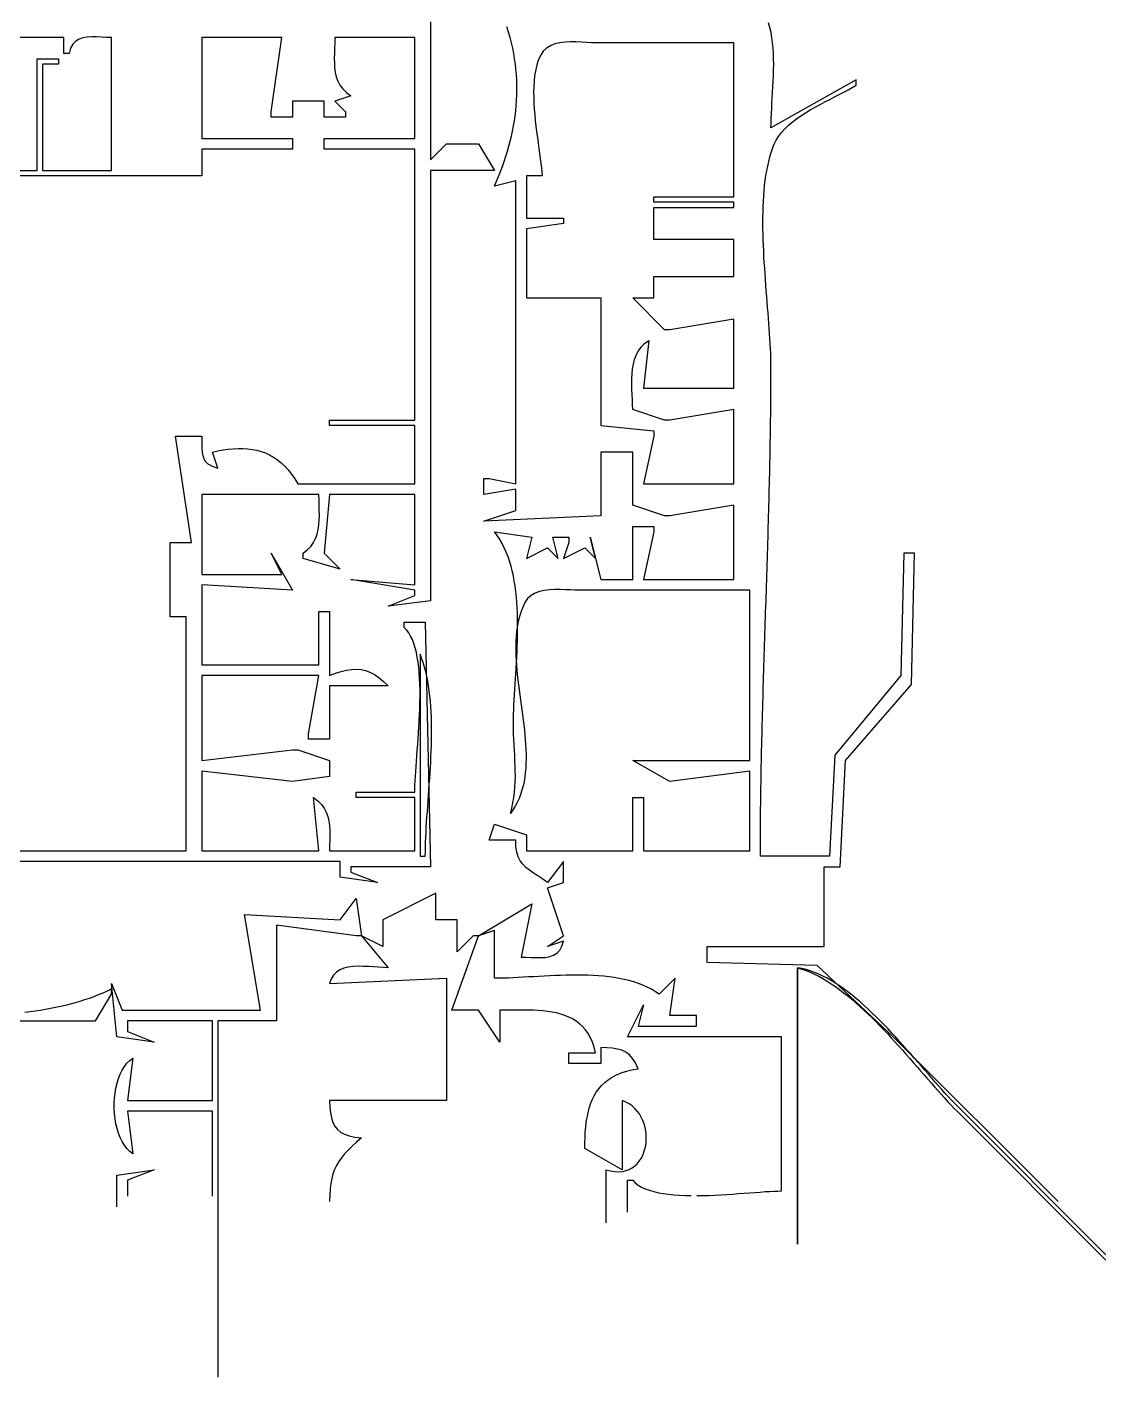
# Model space of a CAD drawing. Header units: metres. Extents: x 249 to 997, y 92 to 756.
# Drawn here: x 673.1 to 876, y 93 to 347 of the extents above; entities that cross this region are included whole.
import ezdxf

# ---------------------------------------------------------------- set-up
doc = ezdxf.new("R2010")
doc.units = ezdxf.units.M

msp = doc.modelspace()

# ---------------------------------------------------------------- linework, layer by layer
for p, q in [((748.9926, 347.9585), (748.9943, 346.9577)), ((748.9943, 346.9577), (748.9957, 345.957)), ((748.9957, 345.957), (748.997, 344.9565)), ((763.6612, 345.9823), (763.3459, 346.9895)), ((763.9461, 344.9783), (763.6612, 345.9823)), ((812.8016, 346.8733), (812.5464, 347.7744)), ((813.0113, 345.9415), (812.8016, 346.8733)), ((813.179, 344.9826), (813.0113, 345.9415)), ((680, 345), (664, 345)), ((680, 342), (680, 345)), ((681.2997, 342.9685), (681, 342)), ((681.7243, 343.7173), (681.2997, 342.9685)), ((682.2605, 344.2731), (681.7243, 343.7173)), ((682.8953, 344.6629), (682.2605, 344.2731)), ((683.6157, 344.9136), (682.8953, 344.6629)), ((684.4084, 345.0519), (683.6157, 344.9136)), ((685.2605, 345.1049), (684.4084, 345.0519)), ((686.1588, 345.0993), (685.2605, 345.1049)), ((687.0902, 345.062), (686.1588, 345.0993)), ((688.0416, 345.0199), (687.0902, 345.062)), ((689, 345), (688.0416, 345.0199)), ((689, 320), (689, 345)), ((706, 345), (706, 326)), ((721, 345), (706, 345)), ((719, 331), (721, 345)), ((730.9499, 342.9957), (730.9122, 342.0252)), ((730.9847, 343.988), (730.9499, 342.9957)), ((731, 345), (730.9847, 343.988)), ((746, 345), (731, 345)), ((746, 326), (746, 345)), ((748.997, 344.9565), (748.998, 343.9562)), ((748.998, 343.9562), (748.999, 342.956)), ((748.999, 342.956), (748.9998, 341.956)), ((764.2012, 343.9775), (763.9461, 344.9783)), ((764.4269, 342.9797), (764.2012, 343.9775)), ((764.6235, 341.985), (764.4269, 342.9797)), ((770.7911, 343.0012), (770.1821, 342.3966)), ((771.5301, 343.4553), (770.7911, 343.0012)), ((772.3746, 343.7785), (771.5301, 343.4553)), ((773.3001, 343.9903), (772.3746, 343.7785)), ((774.2824, 344.1103), (773.3001, 343.9903)), ((775.2969, 344.1582), (774.2824, 344.1103)), ((776.3194, 344.1534), (775.2969, 344.1582)), ((777.3253, 344.1156), (776.3194, 344.1534)), ((778.2903, 344.0644), (777.3253, 344.1156)), ((779.19, 344.0193), (778.2903, 344.0644)), ((780, 344), (779.19, 344.0193)), ((806, 344), (780, 344)), ((806, 315), (806, 344)), ((813.3082, 344.0001), (813.179, 344.9826)), ((813.4024, 342.9977), (813.3082, 344.0001)), ((813.4651, 341.9789), (813.4024, 342.9977)), ((675, 320), (675, 341)), ((675, 341), (679, 341)), ((679, 341), (679, 340)), ((681, 342), (680, 342)), ((730.9122, 342.0252), (730.8879, 341.0787)), ((730.8879, 341.0787), (730.8936, 340.1583)), ((748.9998, 341.956), (749.0004, 340.9561)), ((749.0004, 340.9561), (749.0009, 339.9564)), ((764.7917, 340.9932), (764.6235, 341.985)), ((764.9317, 340.0043), (764.7917, 340.9932)), ((769.1176, 340.3487), (768.877, 339.5366)), ((769.4129, 341.1001), (769.1176, 340.3487)), ((769.7665, 341.7847), (769.4129, 341.1001)), ((770.1821, 342.3966), (769.7665, 341.7847)), ((813.4998, 340.9472), (813.4651, 341.9789)), ((813.5101, 339.9063), (813.4998, 340.9472)), ((679, 340), (676, 340)), ((676, 340), (676, 320)), ((730.8936, 340.1583), (730.9459, 339.2663)), ((730.9459, 339.2663), (731.0611, 338.4048)), ((731.0611, 338.4048), (731.2559, 337.5761)), ((749.0009, 339.9564), (749.0013, 338.9569)), ((749.0013, 338.9569), (749.0016, 337.9576)), ((749.0016, 337.9576), (749.0018, 336.9585)), ((765.0441, 339.0183), (764.9317, 340.0043)), ((765.1293, 338.0352), (765.0441, 339.0183)), ((765.1876, 337.0547), (765.1293, 338.0352)), ((768.6875, 338.6696), (768.5453, 337.7537)), ((768.877, 339.5366), (768.6875, 338.6696)), ((813.4289, 336.7642), (813.4711, 337.8112)), ((813.4711, 337.8112), (813.4993, 338.8598)), ((813.4993, 338.8598), (813.5101, 339.9063)), ((731.2559, 337.5761), (731.5467, 336.7823)), ((731.5467, 336.7823), (731.9499, 336.0255)), ((731.9499, 336.0255), (732.4823, 335.3081)), ((732.4823, 335.3081), (733.1601, 334.6322)), ((749.0018, 336.9585), (749.0019, 335.9596)), ((749.0019, 335.9596), (749.0019, 334.9609)), ((765.2196, 336.077), (765.1876, 337.0547)), ((765.2257, 335.1018), (765.2196, 336.077)), ((768.3887, 335.7992), (768.3668, 334.7725)), ((768.447, 336.7949), (768.3887, 335.7992)), ((768.5453, 337.7537), (768.447, 336.7949)), ((829, 337), (813, 328)), ((813.3168, 334.6889), (813.3763, 335.7222)), ((813.3763, 335.7222), (813.4289, 336.7642)), ((827.5179, 335.1514), (828.2861, 335.5786)), ((828.2861, 335.5786), (829, 336)), ((829, 336), (829, 337)), ((729, 333), (723, 333)), ((723, 333), (723, 330)), ((729, 330), (729, 333)), ((734, 334), (731, 333)), ((731, 333), (733, 331)), ((733.1601, 334.6322), (734, 334)), ((749.0018, 332.9642), (749.0016, 331.9662)), ((749.0019, 333.9625), (749.0018, 332.9642)), ((749.0019, 334.9609), (749.0019, 333.9625)), ((765.0929, 332.1917), (765.1619, 333.1593)), ((765.1619, 333.1593), (765.2063, 334.1293)), ((765.2063, 334.1293), (765.2257, 335.1018)), ((768.3668, 334.7725), (768.3778, 333.7208)), ((768.3778, 333.7208), (768.418, 332.65)), ((813.1908, 332.6628), (813.2537, 333.6679)), ((813.2537, 333.6679), (813.3168, 334.6889)), ((822.2215, 332.3865), (823.1458, 332.878)), ((823.1458, 332.878), (824.0643, 333.3555)), ((824.0643, 333.3555), (824.9687, 333.8202)), ((824.9687, 333.8202), (825.8512, 334.2735)), ((825.8512, 334.2735), (826.7036, 334.7168)), ((826.7036, 334.7168), (827.5179, 335.1514)), ((719, 330), (719, 331)), ((733, 331), (733, 330)), ((749.0014, 330.9684), (749.0012, 329.9708)), ((749.0016, 331.9662), (749.0014, 330.9684)), ((764.7426, 329.3032), (764.8828, 330.2637)), ((764.8828, 330.2637), (764.9997, 331.2265)), ((764.9997, 331.2265), (765.0929, 332.1917)), ((768.418, 332.65), (768.4836, 331.5662)), ((768.4836, 331.5662), (768.5712, 330.4752)), ((768.5712, 330.4752), (768.6769, 329.3831)), ((813.0375, 329.7781), (813.0792, 330.7143)), ((813.0792, 330.7143), (813.1315, 331.677)), ((813.1315, 331.677), (813.1908, 332.6628)), ((817.7936, 329.67), (818.6265, 330.2523)), ((818.6265, 330.2523), (819.4938, 330.8137)), ((819.4938, 330.8137), (820.3875, 331.3557)), ((820.3875, 331.3557), (821.2994, 331.8795)), ((821.2994, 331.8795), (822.2215, 332.3865)), ((723, 330), (719, 330)), ((733, 330), (729, 330)), ((749.0008, 327.9765), (749.0006, 326.9797)), ((749.001, 328.9735), (749.0008, 327.9765)), ((749.0012, 329.9708), (749.001, 328.9735)), ((764.394, 327.3889), (764.5795, 328.345)), ((764.5795, 328.345), (764.7426, 329.3032)), ((768.6769, 329.3831), (768.7972, 328.2958)), ((768.7972, 328.2958), (768.9285, 327.2193)), ((813, 328), (813.0099, 328.8722)), ((813.0099, 328.8722), (813.0375, 329.7781)), ((814.9671, 327.1049), (815.5819, 327.7843)), ((815.5819, 327.7843), (816.2632, 328.4373)), ((816.2632, 328.4373), (817.0032, 329.0654)), ((817.0032, 329.0654), (817.7936, 329.67)), ((706, 326), (723, 326)), ((723, 326), (723, 324)), ((729, 324), (729, 326)), ((729, 326), (746, 326)), ((749.0004, 325.9832), (749.0002, 324.987)), ((749.0006, 326.9797), (749.0004, 325.9832)), ((763.7075, 324.5332), (763.9576, 325.4831)), ((763.9576, 325.4831), (764.1866, 326.4349)), ((764.1866, 326.4349), (764.394, 327.3889)), ((768.9285, 327.2193), (769.067, 326.1596)), ((769.067, 326.1596), (769.2092, 325.1225)), ((769.2092, 325.1225), (769.3514, 324.1141)), ((813.6033, 324.8958), (813.9698, 325.662)), ((813.9698, 325.662), (814.4271, 326.398)), ((814.4271, 326.398), (814.9671, 327.1049)), ((723, 324), (706, 324)), ((706, 324), (706, 319)), ((746, 324), (729, 324)), ((746, 273), (746, 324)), ((749, 322), (752, 325)), ((749.0001, 323.991), (749, 322.9953)), ((749, 322.9953), (749, 322)), ((749.0002, 324.987), (749.0001, 323.991)), ((752, 325), (758, 325)), ((758, 325), (761, 320)), ((762.8351, 321.6951), (763.1459, 322.6393)), ((763.1459, 322.6393), (763.4368, 323.5853)), ((763.4368, 323.5853), (763.7075, 324.5332)), ((769.3514, 324.1141), (769.4899, 323.1403)), ((769.4899, 323.1403), (769.6211, 322.2072)), ((812.8003, 322.5193), (813.043, 323.3376)), ((813.043, 323.3376), (813.3104, 324.1302)), ((813.3104, 324.1302), (813.6034, 324.8958)), ((762.156, 319.8121), (762.505, 320.7527)), ((762.505, 320.7527), (762.8351, 321.6951)), ((769.6211, 322.2072), (769.7414, 321.3206)), ((769.7414, 321.3206), (769.847, 320.4866)), ((769.847, 320.4866), (769.9344, 319.711)), ((812.2115, 319.9224), (812.3855, 320.8105)), ((812.3855, 320.8105), (812.5814, 321.6765)), ((812.5814, 321.6765), (812.8003, 322.5193)), ((668, 320), (675, 320)), ((706, 319), (668, 319)), ((676, 320), (689, 320)), ((761, 320), (749, 320)), ((749, 320), (749, 239)), ((765, 318), (761, 317)), ((761, 317), (761.403, 317.9357)), ((761.403, 317.9357), (761.7886, 318.8731)), ((761.7886, 318.8731), (762.156, 319.8121)), ((765, 261), (765, 318)), ((770, 319), (767, 319)), ((767, 319), (767, 311)), ((769.9344, 319.711), (770, 319)), ((811.8127, 317.1386), (811.9261, 318.0852)), ((811.9261, 318.0852), (812.0587, 319.0136)), ((812.0587, 319.0136), (812.2115, 319.9224)), ((791, 314), (791, 315)), ((791, 315), (806, 315)), ((811.5795, 314.2017), (811.6403, 315.1956)), ((811.6403, 315.1956), (811.7178, 316.175)), ((811.7178, 316.175), (811.8127, 317.1386)), ((806, 314), (791, 314)), ((791, 307), (791, 313)), ((791, 313), (806, 313)), ((806, 313), (806, 314)), ((811.5039, 312.1754), (811.5343, 313.1945)), ((811.5343, 313.1945), (811.5795, 314.2017)), ((767, 311), (774, 311)), ((774, 310), (767, 309)), ((774, 311), (774, 310)), ((811.4839, 310.1059), (811.4874, 311.1454)), ((811.4925, 309.0581), (811.4839, 310.1059)), ((811.4874, 311.1454), (811.5039, 312.1754)), ((767, 309), (767, 296)), ((811.5122, 308.0033), (811.4925, 309.0581)), ((811.5422, 306.9428), (811.5122, 308.0033)), ((806, 307), (791, 307)), ((806, 300), (806, 307)), ((811.5816, 305.8776), (811.5422, 306.9428)), ((811.6295, 304.8093), (811.5816, 305.8776)), ((811.6849, 303.7388), (811.6295, 304.8093)), ((811.7471, 302.6676), (811.6849, 303.7388)), ((811.8149, 301.5968), (811.7471, 302.6676)), ((791, 296), (791, 300)), ((791, 300), (806, 300)), ((811.8877, 300.5278), (811.8149, 301.5968)), ((811.9644, 299.4617), (811.8877, 300.5278)), ((812.0441, 298.3998), (811.9644, 299.4617)), ((812.126, 297.3434), (812.0441, 298.3998)), ((812.2092, 296.2936), (812.126, 297.3434)), ((767, 296), (781, 296)), ((781, 296), (781, 272)), ((793, 290), (787, 296)), ((787, 296), (791, 296)), ((812.2927, 295.2519), (812.2092, 296.2936)), ((812.3757, 294.2193), (812.2927, 295.2519)), ((812.4572, 293.1971), (812.3757, 294.2193)), ((812.5364, 292.1867), (812.4572, 293.1971)), ((812.6123, 291.1892), (812.5364, 292.1867)), ((794, 290), (793, 290)), ((806, 292), (794, 290)), ((806, 279), (806, 292)), ((812.684, 290.2059), (812.6123, 291.1892)), ((812.7507, 289.238), (812.684, 290.2059)), ((788.5851, 286.7567), (789.2258, 287.4141)), ((790, 288), (789, 279)), ((789.2258, 287.4141), (790, 288)), ((812.8114, 288.2868), (812.7507, 289.238)), ((812.8653, 287.3535), (812.8114, 288.2868)), ((812.9113, 286.4395), (812.8653, 287.3535)), ((787.3448, 284.4279), (787.6564, 285.2564)), ((787.6564, 285.2564), (788.0659, 286.035)), ((788.0659, 286.035), (788.5851, 286.7567)), ((812.9488, 285.5458), (812.9113, 286.4395)), ((812.9766, 284.6738), (812.9488, 285.5458)), ((812.994, 283.8248), (812.9766, 284.6738)), ((786.8783, 281.7164), (786.9676, 282.6507)), ((786.9676, 282.6507), (787.1191, 283.5569)), ((787.1191, 283.5569), (787.3448, 284.4279)), ((813, 283), (812.994, 283.8248)), ((812.9972, 280.9998), (812.9992, 282)), ((812.9992, 282), (813, 283)), ((786.839, 279.7927), (786.8394, 280.7613)), ((786.8653, 278.8177), (786.839, 279.7927)), ((786.8394, 280.7613), (786.8783, 281.7164)), ((812.989, 278.9986), (812.9937, 279.9993)), ((812.9937, 279.9993), (812.9972, 280.9998)), ((786.9064, 277.8437), (786.8653, 278.8177)), ((786.9505, 276.878), (786.9064, 277.8437)), ((786.9856, 275.9276), (786.9505, 276.878)), ((789, 279), (806, 279)), ((812.967, 275.995), (812.9756, 276.9964)), ((812.9756, 276.9964), (812.9829, 277.9976)), ((812.9829, 277.9976), (812.989, 278.9986)), ((787, 275), (786.9856, 275.9276)), ((793, 273), (787, 275)), ((806, 275), (794, 273)), ((806, 261), (806, 275)), ((812.9464, 273.9916), (812.9573, 274.9934)), ((812.9573, 274.9934), (812.967, 275.995)), ((730, 272), (730, 273)), ((730, 273), (746, 273)), ((746, 272), (730, 272)), ((746, 261), (746, 272)), ((781, 272), (791, 271)), ((794, 273), (793, 273)), ((812.9069, 270.9851), (812.9211, 271.9874)), ((812.9211, 271.9874), (812.9343, 272.9896)), ((812.9343, 272.9896), (812.9464, 273.9916)), ((704, 250), (701, 270)), ((701, 270), (706, 270)), ((706, 270), (705.9932, 268.855)), ((791, 270), (789, 261)), ((791, 271), (791, 270)), ((812.8753, 268.9799), (812.8916, 269.9826)), ((812.8916, 269.9826), (812.9069, 270.9851)), ((705.9932, 268.855), (705.9959, 267.8174)), ((705.9959, 267.8174), (706.0579, 266.8901)), ((706.0579, 266.8901), (706.2289, 266.0755)), ((708, 267), (708.991, 267.2155)), ((709, 264), (708, 267)), ((708.991, 267.2155), (709.9673, 267.393)), ((709.9673, 267.393), (710.9281, 267.5297)), ((710.9281, 267.5297), (711.8723, 267.623)), ((711.8723, 267.623), (712.7991, 267.6701)), ((712.7991, 267.6701), (713.7077, 267.6683)), ((713.7077, 267.6683), (714.597, 267.6149)), ((714.597, 267.6149), (715.4662, 267.5073)), ((715.4662, 267.5073), (716.3144, 267.3427)), ((716.3144, 267.3427), (717.1407, 267.1184)), ((717.1407, 267.1184), (717.9441, 266.8318)), ((717.9441, 266.8318), (718.7239, 266.4801)), ((787, 267), (781, 267)), ((781, 267), (781, 255)), ((787, 257), (787, 267)), ((812.8206, 265.971), (812.8398, 266.9741)), ((812.8398, 266.9741), (812.858, 267.9771)), ((812.858, 267.9771), (812.8753, 268.9799)), ((706.2289, 266.0755), (706.5589, 265.3766)), ((706.5589, 265.3766), (707.0975, 264.7959)), ((707.0975, 264.7959), (707.8946, 264.3361)), ((707.8946, 264.3361), (709, 264)), ((718.7239, 266.4801), (719.479, 266.0606)), ((719.479, 266.0606), (720.2086, 265.5707)), ((720.2086, 265.5707), (720.9118, 265.0076)), ((720.9118, 265.0076), (721.5877, 264.3686)), ((721.5877, 264.3686), (722.2354, 263.651)), ((812.7796, 263.9645), (812.8005, 264.9678)), ((812.8005, 264.9678), (812.8206, 265.971)), ((722.2354, 263.651), (722.8539, 262.8522)), ((722.8539, 262.8522), (723.4424, 261.9694)), ((723.4424, 261.9694), (724, 261)), ((759, 259), (759, 262)), ((759, 262), (760, 262)), ((760, 262), (765, 261)), ((812.712, 260.9539), (812.7353, 261.9575)), ((812.7353, 261.9575), (812.7579, 262.9611)), ((812.7579, 262.9611), (812.7796, 263.9645)), ((724, 261), (746, 261)), ((765, 260), (759, 259)), ((765, 256), (765, 260)), ((789, 261), (806, 261)), ((812.6632, 258.9465), (812.6879, 259.9502)), ((812.6879, 259.9502), (812.712, 260.9539)), ((728, 259), (706, 259)), ((706, 259), (706, 244)), ((728.012, 258.031), (728, 259)), ((728.0384, 257.0626), (728.012, 258.031)), ((728.0642, 256.1002), (728.0384, 257.0626)), ((730, 259), (729, 248)), ((746, 259), (730, 259)), ((746, 242), (746, 259)), ((793, 255), (787, 257)), ((806, 257), (794, 255)), ((806, 243), (806, 257)), ((812.5849, 255.9349), (812.6116, 256.9388)), ((812.6116, 256.9388), (812.6377, 257.9427)), ((812.6377, 257.9427), (812.6632, 258.9465)), ((727.9886, 253.3035), (728.0543, 254.2153)), ((728.0543, 254.2153), (728.0745, 255.1493)), ((728.0745, 255.1493), (728.0642, 256.1002)), ((759, 254), (765, 256)), ((781, 255), (759, 254)), ((794, 255), (793, 255)), ((812.5298, 253.9269), (812.5576, 254.9309)), ((812.5576, 254.9309), (812.5849, 255.9349)), ((727.3693, 250.756), (727.661, 251.5684)), ((727.661, 251.5684), (727.8625, 252.4194)), ((727.8625, 252.4194), (727.9886, 253.3035)), ((761.5216, 251.2946), (761, 252)), ((761, 252), (768, 251)), ((787, 243), (787, 253)), ((787, 253), (791, 253)), ((791, 252), (789, 243)), ((791, 253), (791, 252)), ((812.4432, 250.9149), (812.4725, 251.9189)), ((812.4725, 251.9189), (812.5014, 252.9229)), ((812.5014, 252.9229), (812.5298, 253.9269)), ((700, 236), (700, 250)), ((700, 250), (704, 250)), ((725.8025, 248.6041), (726.455, 249.2684)), ((726.455, 249.2684), (726.9722, 249.9875)), ((726.9722, 249.9875), (727.3693, 250.756)), ((762.0025, 250.5573), (761.5216, 251.2946)), ((762.444, 249.7898), (762.0025, 250.5573)), ((762.8477, 248.9934), (762.444, 249.7898)), ((763.215, 248.1699), (762.8477, 248.9934)), ((768, 251), (767, 247)), ((767, 247), (771, 249)), ((771, 249), (773, 247)), ((773, 247), (772, 251)), ((772, 251), (775, 251)), ((775, 250), (774, 247)), ((774, 247), (778, 249)), ((775, 251), (775, 250)), ((778, 249), (780, 247)), ((780, 247), (779, 251)), ((779, 251), (781, 243)), ((812.3527, 247.903), (812.3833, 248.907)), ((812.3833, 248.907), (812.4134, 249.9109)), ((812.4134, 249.9109), (812.4432, 250.9149)), ((721, 244), (719, 248)), ((719, 248), (723, 241)), ((725, 248), (725.8025, 248.6041)), ((725, 247), (725, 248)), ((732, 245), (725, 247)), ((729, 248), (732, 245)), ((763.5474, 247.3208), (763.215, 248.1699)), ((763.8464, 246.4476), (763.5474, 247.3208)), ((764.1134, 245.5519), (763.8464, 246.4476)), ((812.2907, 245.8952), (812.3219, 246.8991)), ((812.3219, 246.8991), (812.3527, 247.903)), ((838, 248), (837.3966, 225)), ((840, 248), (838, 248)), ((839.3966, 223.2855), (840, 248)), ((706, 244), (721, 244)), ((764.3499, 244.6353), (764.1134, 245.5519)), ((764.5574, 243.6993), (764.3499, 244.6353)), ((812.1956, 242.8839), (812.2275, 243.8876)), ((812.2275, 243.8876), (812.2592, 244.8914)), ((812.2592, 244.8914), (812.2907, 245.8952)), ((723, 241), (706, 242)), ((706, 242), (706, 227)), ((746, 241), (734, 243)), ((734, 243), (746, 242)), ((764.7374, 242.7456), (764.5574, 243.6993)), ((764.8913, 241.7757), (764.7374, 242.7456)), ((765.0206, 240.7911), (764.8913, 241.7757)), ((781, 243), (787, 243)), ((789, 243), (806, 243)), ((812.1312, 240.8767), (812.1635, 241.8803)), ((812.1635, 241.8803), (812.1956, 242.8839)), ((741, 238), (746, 240)), ((749, 239), (741, 238)), ((746, 240), (746, 241)), ((765.1268, 239.7934), (765.0206, 240.7911)), ((765.2114, 238.7842), (765.1268, 239.7934)), ((765.2758, 237.7651), (765.2114, 238.7842)), ((767.2429, 239.4286), (766.7423, 238.6821)), ((767.8799, 240.0124), (767.2429, 239.4286)), ((768.6316, 240.4519), (767.8799, 240.0124)), ((769.4765, 240.766), (768.6316, 240.4519)), ((770.3929, 240.9732), (769.4765, 240.766)), ((771.3594, 241.0923), (770.3929, 240.9732)), ((772.3543, 241.1418), (771.3594, 241.0923)), ((773.356, 241.1405), (772.3543, 241.1418)), ((774.343, 241.1069), (773.356, 241.1405)), ((775.2937, 241.0599), (774.343, 241.1069)), ((776.1866, 241.018), (775.2937, 241.0599)), ((777, 241), (776.1866, 241.018)), ((809, 241), (777, 241)), ((809, 209), (809, 241)), ((812.0338, 237.8667), (812.0663, 238.8699)), ((812.0663, 238.8699), (812.0988, 239.8733)), ((812.0988, 239.8733), (812.1312, 240.8767)), ((728, 227), (728, 237)), ((728, 237), (730, 237)), ((730, 237), (730, 225)), ((765.3214, 236.7375), (765.2758, 237.7651)), ((765.3499, 235.7032), (765.3214, 236.7375)), ((765.831, 236.4164), (765.61, 235.625)), ((766.0919, 237.1904), (765.831, 236.4164)), ((766.3949, 237.9458), (766.0919, 237.1904)), ((766.7423, 238.682), (766.3949, 237.9458)), ((811.9686, 235.8606), (812.0012, 236.8636)), ((812.0012, 236.8636), (812.0338, 237.8667)), ((703, 236), (700, 236)), ((703, 192), (703, 236)), ((744, 234), (744, 235)), ((744, 235), (748, 235)), ((744.4561, 233.5408), (744, 234)), ((748, 235), (749, 189)), ((765.2796, 233.9934), (765.1657, 233.155)), ((765.427, 234.817), (765.2796, 233.9934)), ((765.3626, 234.6636), (765.3499, 235.7032)), ((765.361, 233.6204), (765.3626, 234.6636)), ((765.61, 235.625), (765.427, 234.817)), ((811.8712, 232.8525), (811.9036, 233.8551)), ((811.9036, 233.8551), (811.9361, 234.8578)), ((811.9361, 234.8578), (811.9686, 235.8606)), ((744.8672, 233.0044), (744.4561, 233.5408)), ((745.2351, 232.3951), (744.8672, 233.0044)), ((745.5619, 231.7177), (745.2351, 232.3951)), ((745.8495, 230.9767), (745.5619, 231.7177)), ((765.0301, 231.438), (765.004, 230.5613)), ((765.0833, 232.3029), (765.0301, 231.438)), ((765.1657, 233.155), (765.0833, 232.3029)), ((765.2854, 230.4842), (765.3209, 231.5291)), ((765.3209, 231.5291), (765.3467, 232.575)), ((765.3467, 232.575), (765.361, 233.6204)), ((811.8068, 230.848), (811.8389, 231.8502)), ((811.8389, 231.8502), (811.8712, 232.8525)), ((746.0998, 230.1767), (745.8495, 230.9767)), ((746.3149, 229.3222), (746.0998, 230.1767)), ((746.4967, 228.4179), (746.3149, 229.3222)), ((747, 229), (747, 191)), ((747.3094, 228.2143), (747, 229)), ((765.004, 230.5613), (765.0028, 229.6735)), ((765.0028, 229.6735), (765.0245, 228.7758)), ((765.0245, 228.7758), (765.0668, 227.869)), ((765.1906, 228.4038), (765.2414, 229.4419)), ((765.2414, 229.4419), (765.2854, 230.4842)), ((811.7117, 227.8424), (811.7432, 228.8441)), ((811.7432, 228.8441), (811.7749, 229.8459)), ((811.7749, 229.8459), (811.8068, 230.848)), ((706, 227), (728, 227)), ((733.1815, 225.9606), (734.1276, 226.1006)), ((734.1276, 226.1006), (735.0324, 226.1391)), ((735.0324, 226.1391), (735.9052, 226.0694)), ((735.9052, 226.0694), (736.7555, 225.8847)), ((746.6472, 227.4683), (746.4967, 228.4179)), ((746.7684, 226.478), (746.6472, 227.4683)), ((746.8622, 225.4516), (746.7684, 226.478)), ((747.5907, 227.4024), (747.3094, 228.2143)), ((747.8449, 226.5654), (747.5907, 227.4024)), ((748.073, 225.7047), (747.8449, 226.5654)), ((765.0113, 225.3301), (765.074, 226.3463)), ((765.0668, 227.869), (765.1277, 226.9541)), ((765.074, 226.3463), (765.1343, 227.3714)), ((765.1277, 226.9541), (765.2049, 226.032)), ((765.1343, 227.3714), (765.1906, 228.4038)), ((765.2049, 226.032), (765.2963, 225.1037)), ((811.6496, 225.8398), (811.6805, 226.841)), ((811.6805, 226.841), (811.7117, 227.8424)), ((728, 225), (706, 225)), ((706, 225), (706, 209)), ((726, 214), (728, 225)), ((730, 225), (731.1271, 225.4035)), ((731.1271, 225.4035), (732.1844, 225.726)), ((732.1844, 225.726), (733.1815, 225.9606)), ((736.7555, 225.8847), (737.5927, 225.5783)), ((737.5927, 225.5783), (738.4263, 225.1434)), ((738.4263, 225.1434), (739.2658, 224.5732)), ((739.2658, 224.5732), (740.1205, 223.861)), ((740.1205, 223.861), (741, 223)), ((746.9307, 224.3936), (746.8622, 225.4516)), ((746.9757, 223.3087), (746.9307, 224.3936)), ((748.2761, 224.8217), (748.073, 225.7047)), ((748.4553, 223.9176), (748.2761, 224.8217)), ((748.6117, 222.9939), (748.4553, 223.9176)), ((764.8842, 223.3305), (764.9475, 224.3243)), ((764.9475, 224.3243), (765.0113, 225.3301)), ((765.2963, 225.1037), (765.3998, 224.17)), ((765.3998, 224.17), (765.5133, 223.232)), ((811.559, 222.8375), (811.5888, 223.838)), ((811.5888, 223.838), (811.619, 224.8388)), ((811.619, 224.8388), (811.6496, 225.8398)), ((837.3966, 225), (825.0278, 210)), ((741, 223), (730, 223)), ((730, 223), (730, 213)), ((746.9993, 222.2014), (746.9757, 223.3087)), ((746.9901, 219.9379), (747.0035, 221.0762)), ((747.0035, 221.0762), (746.9993, 222.2014)), ((748.7463, 222.0517), (748.6117, 222.9939)), ((748.8603, 221.0926), (748.7463, 222.0517)), ((748.9547, 220.1177), (748.8603, 221.0926)), ((764.7117, 220.4367), (764.7648, 221.3851)), ((764.7648, 221.3851), (764.8228, 222.3502)), ((764.8228, 222.3502), (764.8842, 223.3305)), ((765.5133, 223.232), (765.6345, 222.2905)), ((765.6345, 222.2905), (765.7613, 221.3465)), ((765.7613, 221.3465), (765.8916, 220.401)), ((811.5008, 220.8372), (811.5297, 221.8373)), ((811.5297, 221.8373), (811.559, 222.8375)), ((827.0278, 209), (839.3966, 223.2855)), ((746.9189, 217.6398), (746.9613, 218.7909)), ((746.9613, 218.7909), (746.9901, 219.9379)), ((749.0305, 219.1285), (748.9547, 220.1177)), ((749.0889, 218.1262), (749.0305, 219.1285)), ((764.5964, 217.7073), (764.626, 218.5962)), ((764.626, 218.5962), (764.665, 219.5065)), ((764.665, 219.5065), (764.7117, 220.4367)), ((765.8916, 220.401), (766.0233, 219.4549)), ((766.0233, 219.4549), (766.1541, 218.509)), ((766.1541, 218.509), (766.282, 217.5645)), ((811.4171, 217.8388), (811.4445, 218.838)), ((811.4445, 218.838), (811.4723, 219.8375)), ((811.4723, 219.8375), (811.5008, 220.8372)), ((746.8013, 215.3438), (746.8649, 216.4893)), ((746.8649, 216.4893), (746.9189, 217.6398)), ((749.1309, 217.1123), (749.0889, 218.1262)), ((749.1576, 216.0879), (749.1309, 217.1123)), ((749.1701, 215.0545), (749.1576, 216.0879)), ((764.571, 216), (764.5776, 216.8414)), ((764.5816, 214.9802), (764.571, 216)), ((764.5776, 216.8414), (764.5964, 217.7073)), ((766.282, 217.5645), (766.4047, 216.6221)), ((766.4047, 216.6221), (766.5203, 215.6828)), ((811.3642, 215.8414), (811.3904, 216.84)), ((811.3904, 216.84), (811.4171, 217.8388)), ((726, 213), (726, 214)), ((746.6533, 213.0865), (746.7301, 214.2081)), ((746.7301, 214.2081), (746.8013, 215.3438)), ((749.1567, 212.9659), (749.1695, 214.0134)), ((749.1695, 214.0134), (749.1701, 215.0545)), ((764.6104, 213.9652), (764.5816, 214.9802)), ((764.6526, 212.9544), (764.6104, 213.9652)), ((766.5203, 215.6828), (766.6264, 214.7476)), ((766.6264, 214.7476), (766.7209, 213.8175)), ((766.7209, 213.8175), (766.8018, 212.8932)), ((811.2898, 212.8475), (811.3139, 213.8451)), ((811.3139, 213.8451), (811.3387, 214.8431)), ((811.3387, 214.8431), (811.3642, 215.8414)), ((706, 209), (723, 211)), ((723, 211), (724, 211)), ((724, 211), (730, 209)), ((730, 213), (726, 213)), ((746.4087, 209.8532), (746.4906, 210.9045)), ((746.4906, 210.9045), (746.5728, 211.9838)), ((746.5728, 211.9838), (746.6533, 213.0865)), ((749.0569, 209.7984), (749.0994, 210.857)), ((749.0994, 210.857), (749.133, 211.9133)), ((749.133, 211.9133), (749.1567, 212.9659)), ((764.7036, 211.9473), (764.6526, 212.9544)), ((764.7584, 210.9437), (764.7036, 211.9473)), ((764.8125, 209.9429), (764.7584, 210.9437)), ((766.8018, 212.8932), (766.8668, 211.9759)), ((766.8668, 211.9759), (766.9138, 211.0664)), ((766.9138, 211.0664), (766.9407, 210.1656)), ((811.222, 209.8567), (811.2438, 210.8533)), ((811.2438, 210.8533), (811.2664, 211.8502)), ((811.2664, 211.8502), (811.2898, 212.8475)), ((730, 209), (730, 206)), ((746.2535, 207.8529), (746.329, 208.8345)), ((746.329, 208.8345), (746.4087, 209.8532)), ((748.9497, 207.6792), (749.0067, 208.7386)), ((749.0067, 208.7386), (749.0569, 209.7984)), ((764.861, 208.9446), (764.8125, 209.9429)), ((764.8993, 207.9484), (764.861, 208.9446)), ((766.9255, 208.3941), (766.8791, 207.5252)), ((766.9453, 209.2745), (766.9255, 208.3941)), ((766.9407, 210.1656), (766.9453, 209.2745)), ((794, 205), (787, 209)), ((787, 209), (809, 209)), ((811.1808, 207.8646), (811.201, 208.8604)), ((811.201, 208.8604), (811.222, 209.8567)), ((825.0278, 210), (824, 191)), ((826, 189), (827.0278, 209)), ((723, 205), (706, 207)), ((706, 207), (706, 192)), ((730, 206), (723, 205)), ((746.0722, 205.1768), (746.1232, 206.0195)), ((746.1232, 206.0195), (746.1843, 206.913)), ((746.1843, 206.913), (746.2535, 207.8529)), ((748.8201, 205.5664), (748.8872, 206.6213)), ((748.8872, 206.6213), (748.9497, 207.6792)), ((764.9225, 206.9537), (764.8993, 207.9484)), ((764.9051, 204.9673), (764.926, 205.9601)), ((764.926, 205.9601), (764.9225, 206.9537)), ((766.6979, 205.826), (766.5589, 204.9975)), ((766.8039, 206.6689), (766.6979, 205.826)), ((766.8791, 207.5252), (766.8039, 206.6689)), ((809, 207), (794, 205)), ((809, 192), (809, 207)), ((811.1259, 204.8793), (811.1433, 205.874)), ((811.1433, 205.874), (811.1616, 206.8691)), ((811.1616, 206.8691), (811.1808, 207.8646)), ((746, 203), (746.0086, 203.6625)), ((746.0086, 203.6625), (746.0334, 204.3896)), ((746.0334, 204.3896), (746.0722, 205.1768)), ((748.6023, 202.4326), (748.6765, 203.4707)), ((748.6765, 203.4707), (748.7495, 204.5158)), ((748.7495, 204.5158), (748.8201, 205.5664)), ((764.7707, 202.9819), (764.8549, 203.9747)), ((764.8549, 203.9747), (764.9051, 204.9673)), ((766.1731, 203.3874), (765.9221, 202.6077)), ((766.3846, 204.1843), (766.1731, 203.3874)), ((766.5589, 204.9975), (766.3846, 204.1843)), ((811.0942, 202.8911), (811.1095, 203.885)), ((811.1095, 203.885), (811.1259, 204.8793)), ((728, 192), (727, 202)), ((727, 202), (727.8147, 201.3894)), ((727.8147, 201.3894), (728.4711, 200.7262)), ((728.4711, 200.7262), (728.986, 200.0142)), ((735, 202), (735, 203)), ((735, 203), (746, 203)), ((746, 202), (735, 202)), ((746, 192), (746, 202)), ((748.4541, 200.3824), (748.5278, 201.4027)), ((748.5278, 201.4027), (748.6023, 202.4326)), ((764.2673, 199.9979), (764.4817, 200.994)), ((764.4817, 200.994), (764.6479, 201.9885)), ((764.6479, 201.9885), (764.7707, 202.9819)), ((765.2931, 201.1036), (764.9108, 200.3811)), ((765.6295, 201.8461), (765.2931, 201.1036)), ((765.9221, 202.6077), (765.6295, 201.8461)), ((787, 192), (787, 202)), ((787, 202), (789, 202)), ((789, 202), (789, 192)), ((811.0544, 199.912), (811.0666, 200.9046)), ((811.0666, 200.9046), (811.0798, 201.8976)), ((811.0798, 201.8976), (811.0942, 202.8911)), ((728.986, 200.0142), (729.376, 199.2568)), ((729.376, 199.2568), (729.6577, 198.4577)), ((729.6577, 198.4577), (729.8479, 197.6205)), ((748.2488, 197.3924), (748.3135, 198.376)), ((748.3135, 198.376), (748.3823, 199.3731)), ((748.3823, 199.3731), (748.4541, 200.3824)), ((764, 199), (764.2673, 199.9979)), ((764.4805, 199.6796), (764, 199)), ((764.9108, 200.3811), (764.4805, 199.6796)), ((811.0336, 197.9282), (811.0434, 198.9199)), ((811.0434, 198.9199), (811.0544, 199.912)), ((729.8479, 197.6205), (729.9632, 196.7488)), ((729.9632, 196.7488), (730.0203, 195.8463)), ((730.0203, 195.8463), (730.0358, 194.9165)), ((748.1359, 195.4715), (748.1892, 196.4238)), ((748.1892, 196.4238), (748.2488, 197.3924)), ((760, 194), (761, 197)), ((761, 197), (767, 195)), ((811.0114, 194.956), (811.0175, 195.9462)), ((811.0175, 195.9462), (811.0249, 196.937)), ((811.0249, 196.937), (811.0336, 197.9282)), ((730.0265, 193.9631), (730.009, 192.9897)), ((730.0358, 194.9165), (730.0265, 193.9631)), ((748.0239, 192.7252), (748.0521, 193.6208)), ((748.0521, 193.6208), (748.0898, 194.5367)), ((748.0898, 194.5367), (748.1359, 195.4715)), ((765, 194), (760, 194)), ((765.0249, 192.7724), (765, 194)), ((767, 195), (767, 192)), ((811.003, 192.9769), (811.0065, 193.9662)), ((811.0065, 193.9662), (811.0114, 194.956)), ((668, 192), (703, 192)), ((706, 192), (728, 192)), ((730.009, 192.9897), (730, 192)), ((730, 192), (746, 192)), ((747, 191), (748, 191)), ((748, 191), (748.0061, 191.8511)), ((748.0061, 191.8511), (748.0239, 192.7252)), ((765.1804, 191.7329), (765.0249, 192.7724)), ((765.4576, 190.8521), (765.1804, 191.7329)), ((765.8478, 190.1006), (765.4576, 190.8521)), ((767, 192), (787, 192)), ((789, 192), (809, 192)), ((811, 191), (811.0008, 191.9882)), ((824, 191), (811, 191)), ((811.0008, 191.9882), (811.003, 192.9769)), ((732, 190), (662, 190)), ((732, 187), (732, 190)), ((749, 189), (734, 189)), ((734, 189), (734, 188)), ((734, 188), (739, 186)), ((766.342, 189.4492), (765.8478, 190.1006)), ((766.9316, 188.8685), (766.342, 189.4492)), ((767.6076, 188.3292), (766.9316, 188.8685)), ((768.3613, 187.8021), (767.6076, 188.3292)), ((774, 190), (771, 186)), ((774, 186), (774, 190)), ((823, 174), (823, 189)), ((823, 189), (826, 189)), ((739, 186), (732, 187)), ((769.1838, 187.2577), (768.3613, 187.8021)), ((770.0663, 186.6667), (769.1838, 187.2577)), ((771, 186), (770.0663, 186.6667)), ((771, 185), (774, 186)), ((732, 179), (735, 183)), ((735, 183), (736, 176)), ((750, 184), (740, 179)), ((750, 179), (750, 184)), ((774, 176), (771, 185)), ((758, 176), (768, 182)), ((768, 182), (766, 172)), ((717, 162), (714, 180)), ((714, 180), (732, 179)), ((735, 176), (720, 178)), ((720, 178), (720, 160)), ((740, 179), (740, 174)), ((754, 179), (750, 179)), ((754, 173), (754, 179)), ((736, 176), (735, 176)), ((740, 174), (736, 176)), ((736, 176), (741, 170)), ((753, 162), (758, 176)), ((757, 176), (754, 173)), ((758, 176), (757, 176)), ((761, 177), (758, 176)), ((761, 168), (761, 177)), ((771, 174), (774, 176)), ((774, 175), (771, 174)), ((772.1045, 172.337), (772.7393, 172.7268)), ((772.7393, 172.7268), (773.2756, 173.2826)), ((773.2756, 173.2826), (773.7002, 174.0314)), ((773.7002, 174.0314), (774, 175)), ((801, 171), (801, 174)), ((801, 174), (823, 174)), ((734.4115, 170.2177), (733.5185, 170.1038)), ((735.349, 170.2615), (734.4115, 170.2177)), ((736.3146, 170.2522), (735.349, 170.2615)), ((737.2924, 170.2065), (736.3146, 170.2522)), ((738.2659, 170.1415), (737.2924, 170.2065)), ((766, 172), (766.9583, 171.98)), ((766.9583, 171.98), (767.9097, 171.9379)), ((767.9097, 171.9379), (768.841, 171.9006)), ((768.841, 171.9006), (769.7393, 171.895)), ((769.7393, 171.895), (770.5914, 171.948)), ((770.5914, 171.948), (771.3841, 172.0863)), ((771.3841, 172.0863), (772.1045, 172.337)), ((821.7145, 170.3966), (801, 171)), ((836, 157), (821.7145, 170.3966)), ((730, 167), (752, 168)), ((730.2865, 167.8901), (730, 167)), ((730.7145, 168.6085), (730.2865, 167.8901)), ((731.268, 169.1721), (730.7145, 168.6085)), ((731.9306, 169.598), (731.268, 169.1721)), ((732.6862, 169.9029), (731.9306, 169.598)), ((733.5185, 170.1038), (732.6862, 169.9029)), ((739.2192, 170.0742), (738.2659, 170.1415)), ((740.1359, 170.0213), (739.2192, 170.0742)), ((741, 170), (740.1359, 170.0213)), ((752, 168), (752, 145)), ((761.847, 168.0069), (761, 168)), ((762.7193, 168.0266), (761.847, 168.0069)), ((763.6147, 168.0572), (762.7193, 168.0266)), ((764.5316, 168.0969), (763.6147, 168.0572)), ((765.468, 168.1438), (764.5316, 168.0969)), ((766.4219, 168.1962), (765.468, 168.1438)), ((767.3917, 168.2522), (766.4219, 168.1962)), ((768.3753, 168.3099), (767.3917, 168.2522)), ((769.371, 168.3677), (768.3753, 168.3099)), ((770.3768, 168.4235), (769.371, 168.3677)), ((771.3908, 168.4757), (770.3768, 168.4235)), ((772.4113, 168.5224), (771.3908, 168.4757)), ((773.4362, 168.5617), (772.4113, 168.5224)), ((774.4639, 168.5919), (773.4362, 168.5617)), ((775.4923, 168.6111), (774.4639, 168.5919)), ((776.5195, 168.6175), (775.4923, 168.6111)), ((777.5439, 168.6092), (776.5195, 168.6175)), ((778.5633, 168.5845), (777.5439, 168.6092)), ((779.5761, 168.5416), (778.5633, 168.5845)), ((780.5802, 168.4785), (779.5761, 168.5416)), ((781.5739, 168.3935), (780.5802, 168.4785)), ((782.5553, 168.2848), (781.5739, 168.3935)), ((783.5224, 168.1505), (782.5553, 168.2848)), ((784.4735, 167.9888), (783.5224, 168.1505)), ((785.4065, 167.7979), (784.4735, 167.9888)), ((786.3198, 167.5759), (785.4065, 167.7979)), ((795, 168), (792, 165)), ((794, 161), (795, 168)), ((818, 118), (818, 170)), ((818, 170), (818.7988, 169.7543)), ((818, 170), (818, 118)), ((818.7945, 169.8524), (818, 170)), ((819.5889, 169.6562), (818.7945, 169.8524)), ((818.7988, 169.7543), (819.5958, 169.4674)), ((820.3829, 169.4133), (819.5889, 169.6562)), ((819.5958, 169.4674), (820.3909, 169.1408)), ((821.1762, 169.1256), (820.3829, 169.4133)), ((820.3909, 169.1408), (821.1837, 168.7763)), ((821.9685, 168.7951), (821.1762, 169.1256)), ((821.1837, 168.7763), (821.9741, 168.3754)), ((822.7596, 168.4236), (821.9685, 168.7951)), ((821.9741, 168.3754), (822.7621, 167.9398)), ((823.5492, 168.0131), (822.7596, 168.4236)), ((822.7621, 167.9398), (823.5473, 167.4712)), ((824.3369, 167.5654), (823.5492, 168.0131)), ((687.3461, 165.2308), (686.5019, 164.8759)), ((688.1789, 165.6054), (687.3461, 165.2308)), ((689, 166), (688.1789, 165.6054)), ((690, 157), (689, 167)), ((689, 167), (691, 162)), ((689, 165), (689, 166)), ((787.2114, 167.3211), (786.3198, 167.5759)), ((788.0793, 167.0316), (787.2114, 167.3211)), ((788.9219, 166.7056), (788.0793, 167.0316)), ((789.737, 166.3412), (788.9219, 166.7056)), ((790.523, 165.9367), (789.737, 166.3412)), ((791.278, 165.4902), (790.523, 165.9367)), ((792, 165), (791.278, 165.4902)), ((823.5473, 167.4712), (824.3296, 166.9711)), ((824.3296, 166.9711), (825.109, 166.4413)), ((825.1226, 167.0826), (824.3369, 167.5654)), ((825.109, 166.4413), (825.8851, 165.8834)), ((825.9058, 166.5666), (825.1226, 167.0826)), ((825.8851, 165.8834), (826.6578, 165.2989)), ((826.6863, 166.0192), (825.9058, 166.5666)), ((826.6578, 165.2989), (827.4269, 164.6897)), ((827.4639, 165.4425), (826.6863, 166.0192)), ((828.2383, 164.8382), (827.4639, 165.4425)), ((679.3803, 162.6875), (678.4495, 162.4883)), ((680.303, 162.9021), (679.3803, 162.6875)), ((681.2171, 163.1326), (680.303, 162.9021)), ((682.1222, 163.3796), (681.2171, 163.1326)), ((683.0181, 163.6433), (682.1222, 163.3796)), ((683.9044, 163.9244), (683.0181, 163.6433)), ((684.7807, 164.2232), (683.9044, 163.9244)), ((685.6466, 164.5402), (684.7807, 164.2232)), ((686.5019, 164.8759), (685.6466, 164.5402)), ((686, 160), (689, 165)), ((786, 157), (789, 163)), ((789, 163), (788, 159)), ((827.4269, 164.6897), (828.1924, 164.0572)), ((828.1924, 164.0572), (828.9539, 163.4031)), ((829.0091, 164.2084), (828.2383, 164.8382)), ((828.9539, 163.4031), (829.7114, 162.7291)), ((829.7761, 163.5549), (829.0091, 164.2084)), ((829.7114, 162.7291), (830.4646, 162.0369)), ((830.539, 162.8797), (829.7761, 163.5549)), ((831.2975, 162.1847), (830.539, 162.8797)), ((673.6846, 161.7078), (672.712, 161.5916)), ((674.6511, 161.8367), (673.6846, 161.7078)), ((675.6112, 161.9788), (674.6511, 161.8367)), ((676.5646, 162.1344), (675.6112, 161.9788)), ((677.5108, 162.3041), (676.5646, 162.1344)), ((678.4495, 162.4883), (677.5108, 162.3041)), ((691, 162), (717, 162)), ((758, 162), (753, 162)), ((762, 156), (758, 162)), ((762.8941, 162.0042), (762, 162)), ((762, 162), (762, 156)), ((763.7973, 162.0141), (762.8941, 162.0042)), ((764.7067, 162.0253), (763.7973, 162.0141)), ((765.6191, 162.0337), (764.7067, 162.0253)), ((766.5313, 162.0349), (765.6191, 162.0337)), ((767.4404, 162.0247), (766.5313, 162.0349)), ((768.3432, 161.9989), (767.4404, 162.0247)), ((769.2367, 161.9531), (768.3432, 161.9989)), ((770.1177, 161.8832), (769.2367, 161.9531)), ((770.9832, 161.7848), (770.1177, 161.8832)), ((771.83, 161.6537), (770.9832, 161.7848)), ((772.6551, 161.4857), (771.83, 161.6537)), ((773.4555, 161.2765), (772.6551, 161.4857)), ((774.2279, 161.0217), (773.4555, 161.2765)), ((774.9693, 160.7173), (774.2279, 161.0217)), ((775.6767, 160.3588), (774.9693, 160.7173)), ((776.3469, 159.9421), (775.6767, 160.3588)), ((799, 161), (794, 161)), ((799, 159), (799, 161)), ((830.4646, 162.0369), (831.2134, 161.328)), ((831.2134, 161.328), (831.9576, 160.6041)), ((832.0513, 161.4719), (831.2975, 162.1847)), ((831.9576, 160.6041), (832.6971, 159.8668)), ((832.8002, 160.7431), (832.0513, 161.4719)), ((833.5438, 160.0002), (832.8002, 160.7431)), ((834.2819, 159.2453), (833.5438, 160.0002)), ((666, 160), (686, 160)), ((708, 160), (692, 160)), ((692, 160), (692, 158)), ((692, 158), (697, 156)), ((708, 145), (708, 160)), ((720, 160), (709, 160)), ((709, 160), (709, 93)), ((776.9768, 159.4628), (776.3469, 159.9421)), ((777.5634, 158.9168), (776.9768, 159.4628)), ((778.1036, 158.2998), (777.5634, 158.9168)), ((778.5943, 157.6074), (778.1036, 158.2998)), ((779.0323, 156.8355), (778.5943, 157.6074)), ((788, 159), (799, 159)), ((832.6971, 159.8668), (833.4317, 159.1179)), ((833.4317, 159.1179), (834.1611, 158.3588)), ((834.1611, 158.3588), (834.8853, 157.5914)), ((835.0142, 158.4802), (834.2819, 159.2453)), ((834.8853, 157.5914), (835.6041, 156.8171)), ((835.7404, 157.7068), (835.0142, 158.4802)), ((836.4602, 156.9271), (835.7404, 157.7068)), ((697, 156), (690, 157)), ((779.4147, 155.9798), (779.0323, 156.8355)), ((779.7383, 155.0361), (779.4147, 155.9798)), ((780, 154), (779.7383, 155.0361)), ((782.1708, 154.9482), (781, 155)), ((781, 155), (781, 152)), ((783.2155, 154.8577), (782.1708, 154.9482)), ((815, 157), (786, 157)), ((815, 128), (815, 157)), ((835.6041, 156.8171), (836.3172, 156.0377)), ((867, 126), (836, 157)), ((836.3172, 156.0377), (837.0246, 155.2548)), ((837.1733, 156.1429), (836.4602, 156.9271)), ((837.0246, 155.2548), (837.726, 154.47)), ((837.8795, 155.3563), (837.1733, 156.1429)), ((838.5784, 154.5691), (837.8795, 155.3563)), ((691.8881, 152.0199), (692.4176, 152.5561)), ((693, 153), (692, 145)), ((692.4176, 152.5561), (693, 153)), ((775, 152), (775, 154)), ((775, 154), (780, 154)), ((784.146, 154.7031), (783.2155, 154.8577)), ((784.9743, 154.4588), (784.146, 154.7031)), ((785.7122, 154.0993), (784.9743, 154.4588)), ((786.3718, 153.5991), (785.7122, 154.0993)), ((786.965, 152.9329), (786.3718, 153.5991)), ((787.5038, 152.075), (786.965, 152.9329)), ((837.726, 154.47), (838.4213, 153.685)), ((838.4213, 153.685), (839.1103, 152.9015)), ((839.2699, 153.7833), (838.5784, 154.5691)), ((839.1103, 152.9015), (839.7929, 152.121)), ((839.9535, 153.0007), (839.2699, 153.7833)), ((840.629, 152.2233), (839.9535, 153.0007)), ((690.2999, 149.127), (690.6175, 149.9448)), ((690.6175, 149.9448), (690.9881, 150.7054)), ((690.9881, 150.7054), (691.4117, 151.4)), ((691.4117, 151.4), (691.8881, 152.0199)), ((781, 152), (775, 152)), ((783.9559, 149.8309), (784.8417, 150.2047)), ((784.8417, 150.2047), (785.8087, 150.5254)), ((785.8087, 150.5254), (786.8603, 150.791)), ((786.8603, 150.791), (788, 151)), ((788, 151), (787.5038, 152.075)), ((839.7929, 152.121), (840.4688, 151.3451)), ((840.4688, 151.3451), (841.1379, 150.5757)), ((841.2961, 151.4531), (840.629, 152.2233)), ((841.1379, 150.5757), (841.8, 149.8142)), ((841.9546, 150.6918), (841.2961, 151.4531)), ((842.6041, 149.9416), (841.9546, 150.6918)), ((843.2444, 149.2042), (842.6041, 149.9416)), ((689.6645, 146.4184), (689.8234, 147.355)), ((689.8234, 147.355), (690.0351, 148.2608)), ((690.0351, 148.2608), (690.2999, 149.127)), ((780.6254, 147.2246), (781.1565, 147.8383)), ((781.1565, 147.8383), (781.7516, 148.4075)), ((781.7516, 148.4075), (782.4143, 148.9305)), ((782.4143, 148.9305), (783.1479, 149.4056)), ((783.1479, 149.4056), (783.9559, 149.8309)), ((841.8, 149.8142), (842.455, 149.0624)), ((842.455, 149.0624), (843.1026, 148.3218)), ((843.1026, 148.3218), (843.7428, 147.5941)), ((843.8751, 148.4817), (843.2444, 149.2042)), ((843.7428, 147.5941), (844.3753, 146.881)), ((844.4961, 147.7759), (843.8751, 148.4817)), ((845.107, 147.0887), (844.4961, 147.7759)), ((689.5057, 144.488), (689.5587, 145.4598)), ((689.5587, 145.4598), (689.6645, 146.4184)), ((692, 145), (708, 145)), ((752, 145), (730, 145)), ((730, 145), (730.0644, 143.7807)), ((779.074, 144.3605), (779.3828, 145.1345)), ((779.3828, 145.1345), (779.742, 145.871)), ((779.742, 145.871), (780.1551, 146.5683)), ((780.1551, 146.5683), (780.6254, 147.2246)), ((785.6801, 144.7296), (785, 145)), ((785, 145), (785, 132)), ((844.3753, 146.881), (845, 146.1841)), ((845, 146.1841), (845.6167, 145.505)), ((845.7074, 146.4221), (845.107, 147.0887)), ((845.6167, 145.505), (846.2252, 144.8454)), ((846.2973, 145.778), (845.7074, 146.4221)), ((846.2252, 144.8454), (846.8253, 144.207)), ((846.8762, 145.1583), (846.2973, 145.778)), ((847.4438, 144.565), (846.8762, 145.1583)), ((689.5057, 143.5118), (689.5057, 144.488)), ((689.5587, 142.54), (689.5057, 143.5118)), ((689.6645, 141.5814), (689.5587, 142.54)), ((708, 143), (692, 143)), ((692, 143), (693, 135)), ((708, 127), (708, 143)), ((730.0644, 143.7807), (730.1827, 142.6959)), ((730.1827, 142.6959), (730.369, 141.7394)), ((778.416, 141.8317), (778.594, 142.7074)), ((778.594, 142.7074), (778.8122, 143.5509)), ((778.8122, 143.5509), (779.074, 144.3605)), ((786.3043, 144.3913), (785.6801, 144.7296)), ((786.8729, 143.9911), (786.3043, 144.3913)), ((787.3862, 143.5349), (786.8729, 143.9911)), ((787.8442, 143.029), (787.3862, 143.5349)), ((788.2472, 142.4794), (787.8442, 143.029)), ((788.5955, 141.8923), (788.2472, 142.4794)), ((846.8253, 144.207), (847.417, 143.5913)), ((847.417, 143.5913), (848, 143)), ((848, 144), (847.4438, 144.565)), ((876, 116), (848, 144)), ((848, 143), (876, 115)), ((689.8234, 140.6448), (689.6645, 141.5814)), ((690.0351, 139.7391), (689.8234, 140.6448)), ((690.2999, 138.8729), (690.0351, 139.7391)), ((730.369, 141.7394), (730.6373, 140.9055)), ((730.6373, 140.9055), (731.0018, 140.1881)), ((731.0018, 140.1881), (731.4766, 139.5814)), ((778.0887, 139.029), (778.1667, 139.9907)), ((778.1667, 139.9907), (778.2747, 140.9255)), ((778.2747, 140.9255), (778.416, 141.8317)), ((788.8893, 141.2735), (788.5955, 141.8923)), ((789.1288, 140.6294), (788.8893, 141.2735)), ((789.3142, 139.9659), (789.1288, 140.6294)), ((789.4456, 139.2891), (789.3142, 139.9659)), ((690.6175, 138.0551), (690.2999, 138.8729)), ((690.9881, 137.2944), (690.6175, 138.0551)), ((691.4117, 136.5998), (690.9881, 137.2944)), ((731.4766, 139.5814), (732.0759, 139.0794)), ((732.0759, 139.0794), (732.8137, 138.6761)), ((732.8137, 138.6761), (733.7042, 138.3658)), ((733.7042, 138.3658), (734.7616, 138.1424)), ((735.0662, 137.1848), (734.2261, 136.4162)), ((734.7616, 138.1424), (736, 138)), ((736, 138), (735.0662, 137.1848)), ((778.0087, 137.0319), (778.0372, 138.0421)), ((778.0372, 138.0421), (778.0887, 139.029)), ((789.4373, 136.5709), (789.5191, 137.2399)), ((789.5235, 138.6051), (789.4456, 139.2891)), ((789.5191, 137.2399), (789.5479, 137.92)), ((789.5479, 137.92), (789.5235, 138.6051)), ((691.8881, 135.98), (691.4117, 136.5998)), ((692.4176, 135.4438), (691.8881, 135.98)), ((693, 135), (692.4176, 135.4438)), ((732.8105, 134.966), (732.2272, 134.2578)), ((733.4755, 135.6811), (732.8105, 134.966)), ((734.2261, 136.4162), (733.4755, 135.6811)), ((778, 136), (778.0087, 137.0319)), ((785, 132), (778, 136)), ((788.5845, 134.1271), (788.8761, 134.691)), ((788.8761, 134.691), (789.1156, 135.2904)), ((789.1156, 135.2904), (789.3027, 135.919)), ((789.3027, 135.919), (789.4373, 136.5709)), ((731.2899, 132.8087), (730.9279, 132.0412)), ((731.7217, 133.5431), (731.2899, 132.8087)), ((732.2272, 134.2578), (731.7217, 133.5431)), ((786.3525, 132.0513), (786.9013, 132.347)), ((786.9013, 132.347), (787.3992, 132.7085)), ((787.3992, 132.7085), (787.8458, 133.1297)), ((787.8458, 133.1297), (788.241, 133.6046)), ((788.241, 133.6046), (788.5845, 134.1271)), ((690, 131), (697, 132)), ((690, 125), (690, 131)), ((697, 132), (692, 130)), ((692, 130), (692, 127)), ((730.3974, 130.3542), (730.2211, 129.4081)), ((730.6317, 131.2275), (730.3974, 130.3542)), ((730.9279, 132.0412), (730.6317, 131.2275)), ((782, 122), (782, 132)), ((782, 132), (782.8504, 131.773)), ((782.8504, 131.773), (783.6511, 131.6483)), ((783.6511, 131.6483), (784.4018, 131.6199)), ((784.4018, 131.6199), (785.1025, 131.6817)), ((785.1025, 131.6817), (785.7528, 131.8275)), ((785.7528, 131.8275), (786.3525, 132.0513)), ((786, 124), (786, 130)), ((786, 130), (787, 130)), ((787, 130), (787.4766, 129.5286)), ((787.4766, 129.5286), (788.0335, 129.1078)), ((730.0263, 127.2443), (730, 126)), ((730.0987, 128.3759), (730.0263, 127.2443)), ((730.2211, 129.4081), (730.0987, 128.3759)), ((788.0335, 129.1078), (788.6656, 128.7351)), ((788.6656, 128.7351), (789.3675, 128.4081)), ((789.3675, 128.4081), (790.1341, 128.1245)), ((790.1341, 128.1245), (790.9601, 127.8817)), ((790.9601, 127.8817), (791.8402, 127.6773)), ((791.8402, 127.6773), (792.7693, 127.5089)), ((792.7693, 127.5089), (793.7421, 127.3741)), ((793.7421, 127.3741), (794.7534, 127.2705)), ((794.7534, 127.2705), (795.798, 127.1955)), ((795.798, 127.1955), (796.8705, 127.1469)), ((796.8705, 127.1469), (797.9658, 127.1221)), ((799.0787, 127.1188), (800.2038, 127.1344)), ((800.2038, 127.1344), (801.3361, 127.1667)), ((801.3361, 127.1667), (802.4702, 127.2131)), ((802.4702, 127.2131), (803.6008, 127.2712)), ((803.6008, 127.2712), (804.7229, 127.3387)), ((804.7229, 127.3387), (805.8311, 127.413)), ((805.8311, 127.413), (806.9203, 127.4917)), ((806.9203, 127.4917), (807.9851, 127.5725)), ((807.9851, 127.5725), (809.0203, 127.6529)), ((809.0203, 127.6529), (810.0208, 127.7304)), ((810.0208, 127.7304), (810.9812, 127.8026)), ((810.9812, 127.8026), (811.8964, 127.8672)), ((811.8964, 127.8672), (812.7611, 127.9216)), ((812.7611, 127.9216), (813.5701, 127.9635)), ((813.5701, 127.9635), (814.3181, 127.9904)), ((814.3181, 127.9904), (815, 128))]:
    msp.add_line(p, q)

doc.saveas('drawing.dxf')
